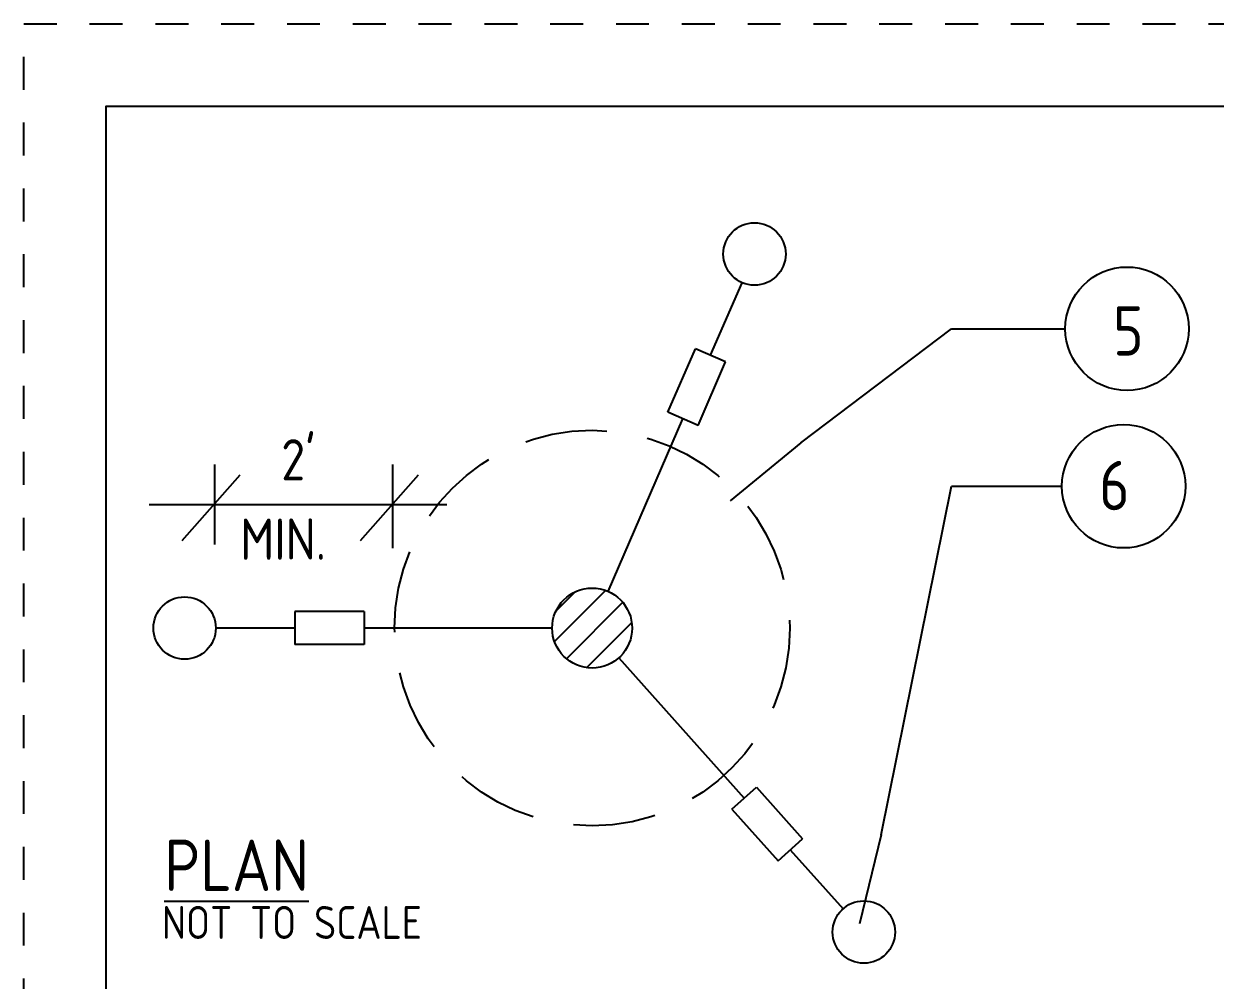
# Model space of a CAD drawing. Extents: x 38.2 to 46.7, y 0 to 11.
# Drawn here: x 38.2 to 41.821, y 8.069 to 10.974 of the extents above; entities that cross this region are included whole.
import ezdxf

# ---------------------------------------------------------------- set-up
doc = ezdxf.new("R2010")
doc.units = 0
doc.header["$MEASUREMENT"] = 0
doc.linetypes.add('DOT2', pattern=[0.125, 0, -0.125])
doc.linetypes.add('HIDDEN', pattern=[0.375, 0.25, -0.125])
doc.layers.get('0').update_dxf_attribs({"linetype": 'CONTINUOUS'})
for name, color, linetype in [('BORDER', 5, 'CONTINUOUS'), ('DETAIL', 3, 'CONTINUOUS'), ('HATCH', 7, 'CONTINUOUS'), ('OTL', 252, 'DOT2'), ('TEXT', 1, 'CONTINUOUS')]:
    doc.layers.add(name, color=color, linetype=linetype)
doc.styles.add('ARCHITXT', font='ARCHITXT.SHX', dxfattribs={"height": 0.125})

# ---------------------------------------------------------------- blocks, each defined once
blk = doc.blocks.new('*X0')
at = {"color": 0}
for p, q in [((2.2154, 7.9606), (2.3706, 8.1158)), ((2.2204, 8.054), (2.2771, 8.1108)), ((2.2515, 7.9084), (2.4228, 8.0797)), ((2.3125, 7.881), (2.4502, 8.0187))]:
    blk.add_line(p, q, dxfattribs=at)

msp = doc.modelspace()

# ---------------------------------------------------------------- linework, layer by layer
at = {"layer": 'BORDER'}
msp.add_lwpolyline([(38.4498, 0.2239), (38.4498, 10.7239), (46.4498, 10.7239), (46.4498, 0.2239)], close=True, dxfattribs=at)
at = {"layer": 'DETAIL'}
for p, q in [((40.2868, 9.967), (40.3827, 10.1877)), ((40.1573, 9.7941), (40.241, 9.9869)), ((40.3327, 9.9471), (40.241, 9.9869)), ((40.249, 9.7543), (40.3327, 9.9471)), ((40.249, 9.7543), (40.1573, 9.7941)), ((39.9755, 9.25), (40.2031, 9.7742)), ((39.0239, 9.1885), (39.0239, 9.0885)), ((39.2341, 9.1885), (39.0239, 9.1885)), ((39.2341, 9.1885), (39.2341, 9.0885)), ((39.0239, 9.1385), (38.7833, 9.1385)), ((39.8056, 9.1385), (39.2341, 9.1385)), ((39.2341, 9.0885), (39.0239, 9.0885)), ((40.0082, 9.0479), (40.3892, 8.6219)), ((40.3519, 8.5886), (40.4264, 8.6552)), ((40.4264, 8.6552), (40.5666, 8.4986)), ((40.3519, 8.5886), (40.4921, 8.4319)), ((40.4921, 8.4319), (40.5666, 8.4986)), ((40.5293, 8.4652), (40.6897, 8.2859))]:
    msp.add_line(p, q, dxfattribs=at)
for centre, radius in [((40.4204, 10.2747), 0.0948), ((38.6884, 9.1385), 0.0948), ((39.9271, 9.1385), 0.1215), ((40.7528, 8.2151), 0.0948)]:
    msp.add_circle(centre, radius, dxfattribs=at)
at = {"layer": 'DETAIL', "linetype": 'HIDDEN'}
msp.add_circle((39.9271, 9.1385), 0.6008, dxfattribs=at)
at = {"layer": 'OTL', "ltscale": 0.01}
msp.add_lwpolyline([(38.1998, 10.9739), (46.6998, 10.9739), (46.6998, -0.0261), (38.1998, -0.0261)], close=True, dxfattribs=at)
at = {"layer": 'TEXT'}
for p, q in [((40.5617, 9.7017), (41.0193, 10.0478)), ((41.0193, 10.0478), (41.3651, 10.0478)), ((40.8057, 8.5106), (41.0193, 9.5693)), ((41.0193, 9.5693), (41.355, 9.5693))]:
    msp.add_line(p, q, dxfattribs=at)
at = {"layer": 'TEXT', "color": 5}
for p, q in [((40.5617, 9.7017), (40.3463, 9.5251)), ((40.8057, 8.5106), (40.7396, 8.2401))]:
    msp.add_line(p, q, dxfattribs=at)
at = {"layer": 'TEXT', "color": 1}
for p, q in [((38.779, 9.6358), (38.779, 9.3927)), ((39.32, 9.6358), (39.32, 9.3816)), ((38.5803, 9.5142), (39.4856, 9.5142))]:
    msp.add_line(p, q, dxfattribs=at)
at = {"layer": 'TEXT', "color": 4}
for p, q in [((38.8563, 9.6026), (38.6796, 9.4037)), ((39.3985, 9.6026), (39.2218, 9.4037))]:
    msp.add_line(p, q, dxfattribs=at)
for centre in [(41.5526, 10.0478), (41.5425, 9.5693)]:
    msp.add_circle(centre, 0.1875, dxfattribs=at)

# ---------------------------------------------------------------- block references
at = {"layer": 'HATCH', "color": 1}
msp.add_blockref('*X0', (37.5972, 1.1372), dxfattribs=at)

# ---------------------------------------------------------------- texts
at = {"layer": 'TEXT', "style": 'ARCHITXT'}
for s, height, p in [('5', 0.15, (41.51, 9.9663)), ("2'", 0.125, (38.9821, 9.5872)), ('6', 0.15, (41.4681, 9.4965)), ('MIN.', 0.125, (38.8571, 9.3462)), ('NOT TO SCALE', 0.1, (38.6195, 8.1943))]:
    msp.add_text(s, height=height, dxfattribs=at).set_placement(p)
at = {"layer": 'TEXT', "color": 3, "style": 'ARCHITXT'}
msp.add_text('%%UPLAN', height=0.15625, dxfattribs=at).set_placement((38.6265, 8.3398))

doc.saveas('drawing.dxf')
